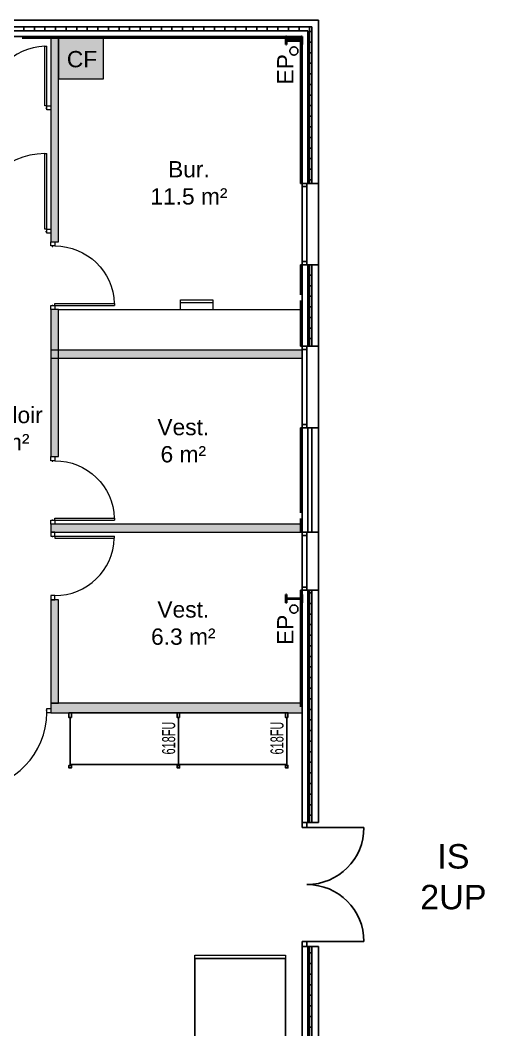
# Model space of a CAD drawing. Header units: millimetres. Extents: x 15590 to 15992, y 1055 to 1132.
# Drawn here: x 15774.47 to 15780.17, y 1102.97 to 1115.36 of the extents above; entities that cross this region are included whole.
import ezdxf
from ezdxf.enums import TextEntityAlignment as Align

# ---------------------------------------------------------------- set-up
doc = ezdxf.new("R2010")
doc.units = ezdxf.units.MM
doc.header["$MEASUREMENT"] = 0
for name, pattern in [('Cache', [564.444447, 282.222223, -282.222223]), ('Court', [0.25, 0.05, -0.075, 0.05, -0.075]), ('Tirets', [0.004586, 0.002822, -0.001764])]:
    doc.linetypes.add(name, pattern=pattern)
doc.layers.get('0').update_dxf_attribs({"lineweight": 9})
for name, color, linetype in [('Cotation', 7, 'Continuous'), ('EP', 7, 'Continuous'), ('frais', 5, 'Continuous'), ('gondole', 6, 'Continuous'), ('Gondoles.VETTI', 7, 'Continuous'), ('murs exterieurs.P', 7, 'Continuous'), ('murs interieurs.P', 7, 'Continuous'), ('structure', 7, 'Continuous')]:
    doc.layers.add(name, color=color, linetype=linetype)
for name, color, linetype, lineweight in [('DM cloison', 7, 'Continuous', 9), ('DM Divers', 7, 'Continuous', 9), ('DM locaux sociaux', 7, 'Continuous', 9), ('DM porte', 7, 'Continuous', 9), ('Eléments', 7, 'Continuous', 9)]:
    doc.layers.add(name, color=color, linetype=linetype, lineweight=lineweight)
doc.styles.add('GENERATED_STYLE_2', font='')
doc.styles.get("Standard").update_dxf_attribs({"font": 'swiss.ttf', "height": 0.2})
doc.styles.get('GENERATED_STYLE_2').set_extended_font_data('Arial Occidental')
pattern_1 = [(90, (15740.19377, 1074.65998), (-0.13, 8e-18), []), (180, (15740.19377, 1074.65998), (-8e-18, -0.13), [])]

# ---------------------------------------------------------------- blocks, each defined once
blk = doc.blocks.new('*U18')
at = {"layer": 'DM cloison'}
blk.add_hatch(color=3, dxfattribs=at).paths.add_polyline_path([(-2085, 116), (-2085, 0), (1000, 0), (1000, 116)])
blk.add_lwpolyline([(-2085, 0), (1000, 0), (1000, 116), (-2085, 116)], close=True, dxfattribs=at)
blk = doc.blocks.new('*U19')
at = {"layer": 'DM cloison'}
blk.add_hatch(color=2, dxfattribs=at).paths.add_polyline_path([(-2085, 96), (-2085, 0), (1000, 0), (1000, 96)])
blk.add_lwpolyline([(-2085, 0), (1000, 0), (1000, 96), (-2085, 96)], close=True, dxfattribs=at)
blk = doc.blocks.new('*U21')
at = {"layer": 'DM cloison'}
blk.add_hatch(color=2, dxfattribs=at).paths.add_polyline_path([(96, 1271), (0, 1271), (0, 0), (96, 0)])
blk.add_lwpolyline([(0, 1271), (0, 0), (96, 0), (96, 1271)], close=True, dxfattribs=at)
blk = doc.blocks.new('*U20')
at = {"layer": 'DM porte'}
for p, q in [((50, 0), (0, 0)), ((0, 0), (0, -50)), ((50, -50), (50, 0)), ((0, -50), (50, -50)), ((15, -50), (15, -55)), ((15, -55), (25, -55)), ((25, -55), (25, -50)), ((50, -50), (50, -75)), ((50, -50), (780, -50)), ((50, -75), (780, -75)), ((780, -75), (780, -50)), ((0, -780), (0, -830)), ((50, -780), (0, -780)), ((0, -830), (50, -830)), ((15, -775), (25, -775)), ((15, -780), (15, -775)), ((25, -775), (25, -780)), ((50, -830), (50, -780))]:
    blk.add_line(p, q, dxfattribs=at)
blk.add_arc((50, -50), 730, 270, 358.0374, dxfattribs=at)
blk = doc.blocks.new('*U35')
at = {"layer": 'DM cloison'}
blk.add_hatch(color=2, dxfattribs=at).paths.add_polyline_path([(96, 1806), (0, 1806), (0, 0), (96, 0)])
blk.add_lwpolyline([(0, 1806), (0, 0), (96, 0), (96, 1806)], close=True, dxfattribs=at)
blk = doc.blocks.new('Porte 93')
at = {"layer": 'DM porte'}
for p, q in [((-75, 980), (-50, 980)), ((-75, 50), (-75, 980)), ((-50, 50), (-50, 980)), ((-1030, 0), (-1030, 50)), ((-1030, 50), (-980, 50)), ((-980, 0), (-1030, 0)), ((-980, 50), (-980, 0)), ((-975, 25), (-980, 25)), ((-980, 15), (-975, 15)), ((-975, 15), (-975, 25)), ((-50, 50), (-75, 50)), ((-55, 15), (-55, 25)), ((-55, 25), (-50, 25)), ((-50, 15), (-55, 15)), ((-50, 50), (0, 50)), ((-50, 0), (-50, 50)), ((0, 0), (-50, 0)), ((0, 50), (0, 0))]:
    blk.add_line(p, q, dxfattribs=at)
blk.add_arc((-50, 50), 930, 91.5404, 180, dxfattribs=at)
blk = doc.blocks.new('*U22')
at = {"layer": 'DM cloison'}
blk.add_hatch(color=2, dxfattribs=at).paths.add_polyline_path([(96, 2236), (0, 2236), (0, -285), (96, -285)])
blk.add_lwpolyline([(0, 2236), (0, -285), (96, -285), (96, 2236)], close=True, dxfattribs=at)
blk = doc.blocks.new('Porte 73')
at = {"layer": 'DM porte'}
for p, q in [((-75, 780), (-50, 780)), ((-75, 50), (-75, 780)), ((-50, 50), (-50, 780)), ((-830, 0), (-830, 50)), ((-830, 50), (-780, 50)), ((-780, 0), (-830, 0)), ((-780, 50), (-780, 0)), ((-775, 25), (-780, 25)), ((-780, 15), (-775, 15)), ((-775, 15), (-775, 25)), ((-50, 50), (-75, 50)), ((-55, 15), (-55, 25)), ((-55, 25), (-50, 25)), ((-50, 15), (-55, 15)), ((-50, 50), (0, 50)), ((-50, 0), (-50, 50)), ((0, 0), (-50, 0)), ((0, 50), (0, 0))]:
    blk.add_line(p, q, dxfattribs=at)
blk.add_arc((-50, 50), 730, 91.9626, 180, dxfattribs=at)
blk = doc.blocks.new('2 UP')
at = {"layer": 'DM Divers', "insert": (66, -204), "char_height": 300, "width": 1121.01, "attachment_point": 2}
blk.add_mtext('{\\fArial|b0|i0|c0|p34;\\C1;IS \\P2UP}', dxfattribs=at)
blk = doc.blocks.new('Chaise')
at = {"layer": 'DM Divers', "linetype": 'Continuous', "lineweight": 9, "ltscale": 0.4}
for p, q in [((0, 0), (0, 118)), ((400, 118), (400, 0))]:
    blk.add_line(p, q, dxfattribs=at)
at = {"layer": 'DM Divers', "lineweight": 9}
for p, q in [((0, 118), (400, 118)), ((0, 87), (400, 87))]:
    blk.add_line(p, q, dxfattribs=at)
blk = doc.blocks.new('CF')
blk.add_hatch(color=253).paths.add_polyline_path([(0, 0), (550, 0), (550, 500), (0, 500)])
at = {"layer": 'DM locaux sociaux'}
blk.add_lwpolyline([(0, 0), (550, 0), (550, 500), (0, 500)], close=True, dxfattribs=at)
at = {"layer": 'Eléments', "color": 5, "linetype": 'Cache', "ltscale": 250}
blk.add_lwpolyline([(0, 0), (550, 0), (550, 500), (0, 500)], close=True, dxfattribs=at)
at = {"layer": 'DM locaux sociaux', "insert": (101, 342), "char_height": 200, "width": 1584.49, "attachment_point": 1}
blk.add_mtext('{\\fArial|b0|i0|c238|p34;\\C1;CF}', dxfattribs=at)
blk = doc.blocks.new('M618FU-1330')
for points in [[(-0.637, 1.345), (-0.647, 1.345), (-0.647, 1.36), (-0.677, 1.36), (-0.677, 1.33), (-0.647, 1.33), (-0.647, 1.345), (-0.637, 1.345)], [(-0.06, 1.345), (-0.637, 1.345)], [(-0.636, 0.015), (-0.636, 1.345)], [(-0.637, 0.015), (-0.647, 0.015), (-0.647, 0.03), (-0.677, 0.03), (-0.677, 0), (-0.647, 0), (-0.647, 0.015), (-0.637, 0.015)], [(-0.06, 0.015), (-0.637, 0.015)]]:
    blk.add_lwpolyline(points)
for points in [[(-0.06, 1.33), (0, 1.33), (0, 1.36), (-0.06, 1.36)], [(-0.06, 0), (0, 0), (0, 0.03), (-0.06, 0.03)]]:
    blk.add_lwpolyline(points, close=True)
at = {"color": 7, "lineweight": 25}
blk.add_lwpolyline([(0, 0.03), (0, 1.33)], dxfattribs=at)
at = {"color": 151, "lineweight": 15, "width": 0.6}
blk.add_text('618FU', height=0.16, dxfattribs=at).set_placement((-0.11, 0.135), align=Align.MIDDLE_RIGHT)
blk = doc.blocks.new('JOUE FRAIS')
at = {"layer": 'frais', "linetype": 'ByBlock', "lineweight": -2}
for p, q in [((-0.558, 0.04), (0.557, 0.04)), ((-0.558, 0), (-0.558, 0.04)), ((0.557, 0), (-0.558, 0)), ((0.557, 0.04), (0.557, 0))]:
    blk.add_line(p, q, dxfattribs=at)
blk = doc.blocks.new('*U65')
at = {"color": 5, "linetype": 'ByBlock', "lineweight": -2}
for p, q in [((0.04, 1.115), (3.71, 1.115)), ((0.04, 1.115), (0.04, 0)), ((3.71, 1.115), (3.71, 0)), ((3.71, 0), (0.04, 0))]:
    blk.add_line(p, q, dxfattribs=at)
blk.add_text('meuble frais 375', height=0.13, dxfattribs=at).set_placement((0.98, 0.464))

msp = doc.modelspace()

# ---------------------------------------------------------------- hatches: boundary and pattern name
at = {"layer": 'murs exterieurs.P', "linetype": 'Continuous', "ltscale": 1000}
h = msp.add_hatch(dxfattribs=at)
h.set_pattern_fill('ISOLANT_POLYSTYRENE_0005', color=256, scale=0.1, angle=90, style=0, pattern_type=2)
h.set_pattern_definition(pattern_1)
h.paths.add_polyline_path([(15778.051, 1115.279), (15772.256, 1115.279), (15772.256, 1115.229), (15778.001, 1115.229)], flags=0)
h = msp.add_hatch(dxfattribs=at)
h.set_pattern_fill('ISOLANT_POLYSTYRENE_0005', color=256, scale=0.1, angle=90, style=0, pattern_type=2)
h.set_pattern_definition(pattern_1)
h.paths.add_polyline_path([(15778.051, 1113.356), (15778.051, 1115.279), (15778.001, 1115.229), (15778.001, 1113.356)], flags=0)
h = msp.add_hatch(dxfattribs=at)
h.set_pattern_fill('ISOLANT_POLYSTYRENE_0005', color=256, scale=0.1, angle=90, style=0, pattern_type=2)
h.set_pattern_definition(pattern_1)
h.paths.add_polyline_path([(15778.051, 1111.356), (15778.051, 1112.356), (15778.001, 1112.356), (15778.001, 1111.356)], flags=0)
h = msp.add_hatch(dxfattribs=at)
h.set_pattern_fill('ISOLANT_POLYSTYRENE_0005', color=256, scale=0.1, angle=90, style=0, pattern_type=2)
h.set_pattern_definition(pattern_1)
h.paths.add_polyline_path([(15778.051, 1105.51), (15778.051, 1108.361), (15778.001, 1108.361), (15778.001, 1105.51)], flags=0)
h = msp.add_hatch(dxfattribs=at)
h.set_pattern_fill('ISOLANT_POLYSTYRENE_0005', color=256, scale=0.1, angle=90, style=0, pattern_type=2)
h.set_pattern_definition(pattern_1)
h.paths.add_polyline_path([(15778.051, 1096.428), (15778.051, 1103.99), (15778.001, 1103.99), (15778.001, 1096.378)], flags=0)

# ---------------------------------------------------------------- linework, layer by layer
at = {"layer": 'Cotation', "linetype": 'Continuous', "ltscale": 1000}
for p, q in [((15775.754, 1115.359), (15775.567, 1115.359)), ((15775.754, 1115.159), (15775.567, 1115.159)), ((15777.911, 1107.711), (15777.911, 1107.523)), ((15777.931, 1107.711), (15777.931, 1107.523))]:
    msp.add_line(p, q, dxfattribs=at)
at = {"layer": 'DM cloison'}
msp.add_line((15774.942, 1111.808), (15777.931, 1111.808), dxfattribs=at)
at = {"layer": 'EP', "linetype": 'Tirets', "ltscale": 1000}
for centre in [(15777.831, 1114.981), (15777.831, 1108.131)]:
    msp.add_circle(centre, 0.05, dxfattribs=at)
at = {"layer": 'Gondoles.VETTI', "linetype": 'Continuous', "ltscale": 1000}
for p, q in [((15777.931, 1106.759), (15777.931, 1106.859)), ((15777.931, 1106.859), (15777.931, 1106.329)), ((15777.931, 1106.329), (15777.931, 1106.759)), ((15777.931, 1103.3), (15777.931, 1076.7)), ((15777.931, 1076.7), (15777.931, 1103.3))]:
    msp.add_line(p, q, dxfattribs=at)
at = {"layer": 'murs exterieurs.P', "linetype": 'Continuous', "ltscale": 1000}
for p, q in [((15778.051, 1115.279), (15772.256, 1115.279)), ((15778.051, 1113.356), (15778.051, 1115.279)), ((15777.931, 1113.356), (15777.931, 1112.356)), ((15777.931, 1113.316), (15777.931, 1113.356)), ((15777.931, 1113.356), (15777.991, 1113.356)), ((15777.991, 1113.356), (15777.991, 1113.316)), ((15778.001, 1113.356), (15778.051, 1113.356)), ((15778.051, 1113.356), (15778.131, 1113.356)), ((15778.131, 1112.356), (15778.131, 1113.356)), ((15777.991, 1113.316), (15777.931, 1113.316)), ((15777.931, 1113.316), (15777.931, 1112.396)), ((15777.991, 1113.316), (15777.991, 1112.396)), ((15777.931, 1112.356), (15777.931, 1112.396)), ((15777.931, 1112.396), (15777.991, 1112.396)), ((15777.991, 1112.356), (15777.931, 1112.356)), ((15777.991, 1112.396), (15777.991, 1112.356)), ((15778.051, 1112.356), (15778.001, 1112.356)), ((15778.131, 1112.356), (15778.051, 1112.356)), ((15778.051, 1111.356), (15778.051, 1112.356)), ((15777.931, 1111.356), (15777.931, 1110.356)), ((15777.931, 1111.316), (15777.931, 1111.356)), ((15777.931, 1111.356), (15777.991, 1111.356)), ((15777.991, 1111.316), (15777.931, 1111.316)), ((15777.931, 1111.316), (15777.931, 1110.396)), ((15777.991, 1111.356), (15777.991, 1111.316)), ((15777.991, 1111.316), (15777.991, 1110.396)), ((15778.001, 1111.356), (15778.051, 1111.356)), ((15778.051, 1111.356), (15778.131, 1111.356)), ((15778.131, 1110.356), (15778.131, 1111.356)), ((15777.931, 1110.356), (15777.931, 1110.396)), ((15777.931, 1110.396), (15777.991, 1110.396)), ((15777.991, 1110.396), (15777.991, 1110.356)), ((15777.991, 1110.356), (15777.931, 1110.356)), ((15778.051, 1110.356), (15778.001, 1110.356)), ((15778.131, 1110.356), (15778.051, 1110.356)), ((15778.051, 1109.076), (15778.051, 1110.356)), ((15777.931, 1109.076), (15777.931, 1108.361)), ((15777.931, 1109.036), (15777.931, 1109.076)), ((15777.931, 1109.076), (15777.991, 1109.076)), ((15777.991, 1109.036), (15777.931, 1109.036)), ((15777.931, 1109.036), (15777.931, 1108.401)), ((15777.991, 1109.076), (15777.991, 1109.036)), ((15777.991, 1109.036), (15777.991, 1108.401)), ((15778.001, 1109.076), (15778.051, 1109.076)), ((15778.051, 1109.076), (15778.131, 1109.076)), ((15778.131, 1108.361), (15778.131, 1109.076)), ((15777.931, 1108.361), (15777.931, 1108.401)), ((15777.931, 1108.401), (15777.991, 1108.401)), ((15777.991, 1108.401), (15777.991, 1108.361)), ((15777.991, 1108.361), (15777.931, 1108.361)), ((15778.051, 1108.361), (15778.001, 1108.361)), ((15778.131, 1108.361), (15778.051, 1108.361)), ((15778.051, 1105.51), (15778.051, 1108.361)), ((15777.931, 1105.45), (15777.931, 1105.51)), ((15777.931, 1105.51), (15777.991, 1105.51)), ((15777.991, 1105.45), (15777.931, 1105.45)), ((15777.991, 1105.51), (15777.991, 1105.45)), ((15777.991, 1105.45), (15778.691, 1105.45)), ((15778.001, 1105.51), (15778.051, 1105.51)), ((15778.051, 1105.51), (15778.131, 1105.51)), ((15777.991, 1104.05), (15777.931, 1104.05)), ((15777.931, 1104.05), (15777.931, 1103.99)), ((15777.931, 1103.99), (15777.991, 1103.99)), ((15777.991, 1103.99), (15777.991, 1104.05)), ((15777.991, 1104.05), (15778.691, 1104.05)), ((15778.051, 1103.99), (15778.001, 1103.99)), ((15778.131, 1103.99), (15778.051, 1103.99)), ((15778.051, 1096.374), (15778.051, 1103.99))]:
    msp.add_line(p, q, dxfattribs=at)
at = {"layer": 'murs exterieurs.P', "color": 31, "linetype": 'Continuous', "lineweight": 25, "ltscale": 1000}
for p, q in [((15772.256, 1115.229), (15778.001, 1115.229)), ((15778.001, 1115.229), (15778.001, 1113.356)), ((15777.931, 1113.356), (15778.001, 1113.356)), ((15778.001, 1112.356), (15777.931, 1112.356)), ((15778.001, 1112.356), (15778.001, 1111.356)), ((15777.931, 1111.356), (15778.001, 1111.356)), ((15778.001, 1110.356), (15777.931, 1110.356)), ((15778.001, 1110.356), (15778.001, 1109.076)), ((15777.931, 1109.076), (15778.001, 1109.076)), ((15778.001, 1108.361), (15777.931, 1108.361)), ((15778.001, 1108.361), (15778.001, 1105.51)), ((15777.931, 1105.51), (15778.001, 1105.51)), ((15778.001, 1103.99), (15777.931, 1103.99)), ((15778.001, 1103.99), (15778.001, 1096.378))]:
    msp.add_line(p, q, dxfattribs=at)
at = {"layer": 'murs exterieurs.P', "linetype": 'Continuous', "ltscale": 1000, "flags": 128}
for points in [[(15778.131, 1115.359), (15771.206, 1115.359)], [(15778.131, 1113.356), (15778.131, 1115.359)], [(15778.131, 1111.356), (15778.131, 1112.356)], [(15778.131, 1109.076), (15778.131, 1110.356)], [(15778.131, 1105.51), (15778.131, 1108.361)], [(15778.131, 1096.359), (15778.131, 1103.99)]]:
    msp.add_lwpolyline(points, dxfattribs=at)
at = {"layer": 'murs exterieurs.P', "color": 31, "linetype": 'Continuous', "lineweight": 25, "ltscale": 1000, "flags": 128}
for points in [[(15774.496, 1115.159), (15777.931, 1115.159)], [(15777.931, 1115.159), (15777.931, 1113.356)], [(15777.931, 1112.356), (15777.931, 1111.356)], [(15777.931, 1110.356), (15777.931, 1109.076)], [(15777.931, 1108.361), (15777.931, 1105.51)], [(15777.931, 1103.99), (15777.931, 1096.308)]]:
    msp.add_lwpolyline(points, dxfattribs=at)
at = {"layer": 'murs exterieurs.P', "linetype": 'Continuous', "ltscale": 1000}
for centre, start, end in [((15777.991, 1105.45), 270, 0), ((15777.991, 1104.05), 0, 90)]:
    msp.add_arc(centre, 0.7, start, end, dxfattribs=at)
at = {"layer": 'murs interieurs.P', "linetype": 'Continuous', "ltscale": 1000}
for p, q in [((15777.911, 1113.356), (15777.931, 1113.356)), ((15777.911, 1113.356), (15777.931, 1113.356)), ((15777.911, 1112.356), (15777.931, 1112.356)), ((15777.911, 1112.356), (15777.931, 1112.356)), ((15777.911, 1111.356), (15777.931, 1111.356)), ((15777.911, 1111.356), (15777.931, 1111.356)), ((15777.911, 1110.356), (15777.931, 1110.356)), ((15777.911, 1110.356), (15777.931, 1110.356)), ((15777.911, 1109.076), (15777.931, 1109.076)), ((15777.911, 1109.076), (15777.931, 1109.076)), ((15777.911, 1108.361), (15777.931, 1108.361)), ((15777.911, 1108.361), (15777.931, 1108.361))]:
    msp.add_line(p, q, dxfattribs=at)
at = {"layer": 'murs interieurs.P', "linetype": 'Court', "ltscale": 1000, "flags": 128}
for points in [[(15774.496, 1115.159), (15770.086, 1115.159)], [(15777.931, 1115.159), (15774.496, 1115.159)], [(15774.496, 1115.139), (15777.911, 1115.139)], [(15777.911, 1115.139), (15777.911, 1113.356)], [(15777.931, 1113.356), (15777.931, 1115.159)], [(15777.911, 1112.356), (15777.911, 1111.988)], [(15777.931, 1111.356), (15777.931, 1112.356)], [(15777.911, 1111.918), (15777.911, 1111.356)], [(15777.911, 1110.356), (15777.911, 1109.312)], [(15777.931, 1109.076), (15777.931, 1110.356)], [(15777.911, 1109.242), (15777.911, 1109.076)], [(15777.911, 1108.361), (15777.911, 1106.929)], [(15777.931, 1106.859), (15777.931, 1108.361)]]:
    msp.add_lwpolyline(points, dxfattribs=at)
at = {"layer": 'structure', "color": 160, "linetype": 'Continuous', "lineweight": 35, "ltscale": 1000}
for p, q in [((15777.74, 1115.159), (15777.731, 1115.159)), ((15777.731, 1115.159), (15777.731, 1115.059)), ((15777.74, 1115.118), (15777.74, 1115.159)), ((15777.74, 1115.059), (15777.74, 1115.101)), ((15777.917, 1115.112), (15777.746, 1115.112)), ((15777.746, 1115.106), (15777.917, 1115.106)), ((15777.931, 1115.159), (15777.923, 1115.159)), ((15777.923, 1115.159), (15777.923, 1115.118)), ((15777.923, 1115.101), (15777.923, 1115.059)), ((15777.931, 1115.059), (15777.931, 1115.159)), ((15777.731, 1115.059), (15777.74, 1115.059)), ((15777.923, 1115.059), (15777.931, 1115.059)), ((15777.74, 1108.309), (15777.731, 1108.309)), ((15777.731, 1108.309), (15777.731, 1108.209)), ((15777.74, 1108.268), (15777.74, 1108.309)), ((15777.931, 1108.309), (15777.923, 1108.309)), ((15777.923, 1108.309), (15777.923, 1108.268)), ((15777.931, 1108.209), (15777.931, 1108.309)), ((15777.731, 1108.209), (15777.74, 1108.209)), ((15777.74, 1108.209), (15777.74, 1108.251)), ((15777.917, 1108.262), (15777.746, 1108.262)), ((15777.746, 1108.256), (15777.917, 1108.256)), ((15777.923, 1108.251), (15777.923, 1108.209)), ((15777.923, 1108.209), (15777.931, 1108.209))]:
    msp.add_line(p, q, dxfattribs=at)
at = {"layer": 'structure', "linetype": 'Continuous', "ltscale": 1000}
msp.add_line((15778.131, 1106.676), (15778.131, 1106.489), dxfattribs=at)
at = {"layer": 'structure', "color": 160, "linetype": 'Continuous', "lineweight": 35, "ltscale": 1000}
for centre, start, end in [((15777.746, 1115.118), 180, 270), ((15777.746, 1115.101), 90, 180), ((15777.917, 1115.118), 270, 0), ((15777.917, 1115.101), 0, 90), ((15777.746, 1108.268), 180, 270), ((15777.917, 1108.268), 270, 0), ((15777.746, 1108.251), 90, 180), ((15777.917, 1108.251), 0, 90)]:
    msp.add_arc(centre, 0.0056, start, end, dxfattribs=at)

# ---------------------------------------------------------------- block references
at = {"layer": 'DM cloison', "xscale": 0.001, "yscale": 0.001, "zscale": 0.001}
for name, p in [('*U22', (15774.846, 1112.923)), ('CF', (15774.942, 1114.639)), ('Porte 73', (15774.846, 1114.259)), ('Porte 93', (15774.846, 1112.744)), ('Chaise', (15776.437, 1111.808)), ('*U35', (15774.846, 1110.002)), ('*U19', (15776.931, 1111.212)), ('*U19', (15776.931, 1109.076)), ('*U20', (15774.846, 1109.076)), ('*U21', (15774.846, 1106.975)), ('*U18', (15776.931, 1106.859)), ('2 UP', (15779.723, 1105.45))]:
    msp.add_blockref(name, p, dxfattribs=at)
at = {"layer": 'DM cloison', "yscale": 0.001, "zscale": 0.001, "rotation": 180}
for name, p, xscale in [('*U20', (15774.846, 1111.808), -0.001), ('*U20', (15774.846, 1109.172), -0.001), ('Porte 93', (15773.816, 1106.909), 0.001)]:
    msp.add_blockref(name, p, dxfattribs=dict(at, xscale=xscale))
at = {"layer": 'DM cloison', "rotation": 0.001867389880046795}
msp.add_blockref('JOUE FRAIS', (15777.172, 1103.841), dxfattribs=at)
at = {"layer": 'frais', "rotation": 269.9999999999999}
msp.add_blockref('*U65', (15776.614, 1103.881), dxfattribs=at)
at = {"layer": 'gondole', "rotation": 90}
for p in [(15776.428, 1106.859), (15777.758, 1106.859)]:
    msp.add_blockref('M618FU-1330', p, dxfattribs=at)

# ---------------------------------------------------------------- texts
at = {"layer": 'DM Divers', "char_height": 0.2, "width": 3.36104, "attachment_point": 2}
for s, insert in [('{\\C1;Bur.\\P11.5 m²}', (15776.542, 1113.63)), ('{\\C1;Couloir\\P6 m²}', (15774.305, 1110.613)), ('{\\C1;Vest.\\P6 m²}', (15776.473, 1110.465)), ('{\\C1;Vest.\\P6.3 m²}', (15776.473, 1108.226))]:
    msp.add_mtext(s, dxfattribs=dict(at, insert=insert))
at = {"layer": 'EP', "linetype": 'Continuous', "char_height": 0.2, "attachment_point": 5, "rotation": 90, "style": 'GENERATED_STYLE_2'}
for insert in [(15777.725, 1114.756), (15777.725, 1107.876)]:
    msp.add_mtext('{EP}', dxfattribs=dict(at, insert=insert))

doc.saveas('drawing.dxf')
